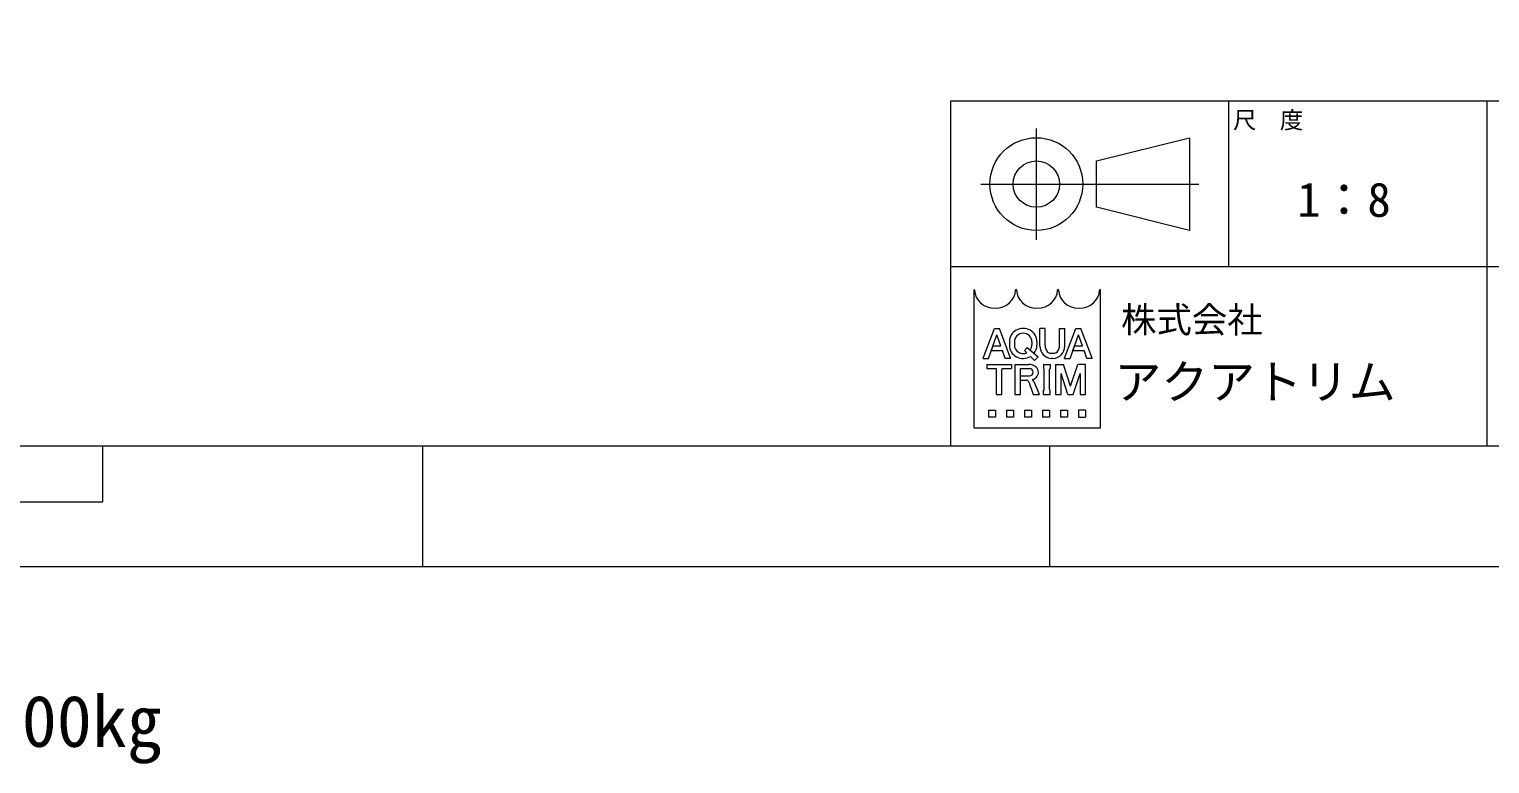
# Model space of a CAD drawing. Units: millimetres at full size. Extents: x -24503 to 24503, y -7436 to 7436.
# Drawn here: x -10047 to -8800, y 275 to 903 of the extents above; entities that cross this region are included whole.
import ezdxf
from ezdxf.enums import TextEntityAlignment as Align

# ---------------------------------------------------------------- set-up
doc = ezdxf.new("R2010")
doc.units = ezdxf.units.MM
doc.header["$LTSCALE"] = 4.8
for name, color, linetype, lineweight in [('0-0_90_FRAME', 2, 'Continuous', 9), ('0-1_91_BLANK', 6, 'Continuous', 9), ('0-4_0', 2, 'Continuous', 9)]:
    doc.layers.add(name, color=color, linetype=linetype, lineweight=lineweight)
doc.styles.add('ＭＳ ゴシック', font='')
doc.styles.add('ＭＳ Ｐゴシック', font='')
doc.styles.get('ＭＳ ゴシック').set_extended_font_data('MS Gothic')
doc.styles.get('ＭＳ Ｐゴシック').set_extended_font_data('MS PGothic')

msp = doc.modelspace()

# ---------------------------------------------------------------- linework, layer by layer
at = {"layer": '0-0_90_FRAME', "color": 134}
for p, q in [((-9022.765, 699.713), (-9022.765, 841.142)), ((-8802.137, 546.97), (-8802.137, 841.142)), ((-9187.105, 722.907), (-9187.105, 817.947)), ((-9234.625, 770.427), (-9048.505, 770.427)), ((-8611.508, 699.713), (-9260.365, 699.713))]:
    msp.add_line(p, q, dxfattribs=at)
at = {"layer": '0-0_90_FRAME'}
for p, q in [((-9228.008, 621.518), (-9220.823, 641.695)), ((-9222.947, 647.134), (-9218.699, 647.134)), ((-9217.43, 632.165), (-9220.823, 641.695)), ((-9209.04, 621.641), (-9218.699, 647.134)), ((-9184.198, 631.862), (-9184.198, 647.134)), ((-9179.587, 647.134), (-9184.198, 647.134)), ((-9179.587, 632.789), (-9179.587, 647.134)), ((-9162.68, 631.862), (-9162.68, 647.134)), ((-9158.341, 621.518), (-9151.156, 641.695)), ((-9153.28, 647.134), (-9149.033, 647.134)), ((-9147.763, 632.165), (-9151.156, 641.695)), ((-9139.373, 621.641), (-9149.033, 647.134)), ((-9225.501, 628.271), (-9224.114, 632.165)), ((-9225.501, 628.271), (-9216.043, 628.271)), ((-9224.114, 632.165), (-9217.43, 632.165)), ((-9210.132, 635.863), (-9210.132, 632.789)), ((-9205.863, 635.561), (-9205.863, 633.102)), ((-9197.356, 628.309), (-9195.087, 630.719)), ((-9197.356, 628.309), (-9195.264, 626.273)), ((-9195.087, 630.719), (-9185.598, 622.9)), ((-9192.352, 628.586), (-9189.05, 625.866)), ((-9190.836, 635.561), (-9190.836, 633.102)), ((-9186.566, 635.863), (-9186.566, 632.789)), ((-9155.834, 628.271), (-9154.447, 632.165)), ((-9155.834, 628.271), (-9146.377, 628.271)), ((-9154.447, 632.165), (-9147.763, 632.165)), ((-9232.606, 621.518), (-9232.606, 621.641)), ((-9232.606, 621.518), (-9228.008, 621.518)), ((-9229.283, 616.395), (-9208.278, 616.395)), ((-9229.283, 616.395), (-9229.283, 612.808)), ((-9229.283, 612.808), (-9221.598, 612.808)), ((-9221.086, 590.779), (-9221.086, 612.296)), ((-9216.475, 590.779), (-9216.475, 612.296)), ((-9215.963, 612.808), (-9208.278, 612.808)), ((-9209.04, 621.518), (-9209.04, 621.641)), ((-9208.278, 616.395), (-9208.278, 612.808)), ((-9205.358, 616.395), (-9205.358, 590.779)), ((-9205.358, 616.395), (-9193.574, 616.395)), ((-9200.747, 612.808), (-9192.96, 612.808)), ((-9192.125, 623.218), (-9188.563, 619.752)), ((-9188.563, 619.752), (-9185.598, 622.9)), ((-9180.907, 616.395), (-9175.272, 616.395)), ((-9180.907, 616.395), (-9180.907, 612.808)), ((-9180.395, 594.877), (-9180.395, 612.296)), ((-9175.784, 594.877), (-9175.784, 612.296)), ((-9175.272, 616.395), (-9175.272, 612.808)), ((-9172.67, 621.518), (-9174.207, 621.518)), ((-9170.656, 616.395), (-9163.965, 616.395)), ((-9157.848, 597.79), (-9163.965, 616.395)), ((-9162.94, 621.518), (-9162.94, 621.641)), ((-9162.94, 621.518), (-9158.341, 621.518)), ((-9157.848, 597.79), (-9151.731, 616.395)), ((-9145.036, 616.395), (-9151.731, 616.395)), ((-9139.373, 621.518), (-9139.373, 621.641)), ((-9200.593, 602.918), (-9200.593, 606.504)), ((-9200.593, 606.504), (-9192.96, 606.504)), ((-9200.593, 602.918), (-9195.562, 602.918)), ((-9193.661, 601.634), (-9189.762, 590.779)), ((-9189.207, 601.794), (-9184.792, 590.984)), ((-9160.153, 590.779), (-9166.049, 608.71)), ((-9155.542, 590.779), (-9149.646, 608.71)), ((-9221.086, 590.779), (-9216.475, 590.779)), ((-9189.762, 590.779), (-9184.792, 590.779)), ((-9184.792, 590.984), (-9184.792, 590.779)), ((-9180.907, 590.779), (-9180.907, 594.365)), ((-9160.153, 590.779), (-9155.542, 590.779)), ((-9228, 577.363), (-9228, 571.215)), ((-9212.63, 577.363), (-9212.63, 571.215)), ((-9197.261, 577.363), (-9197.261, 571.215)), ((-9181.891, 577.363), (-9181.891, 571.215)), ((-9166.522, 577.363), (-9166.522, 571.215)), ((-9145.004, 577.363), (-9145.004, 571.215)), ((-9711.003, 443.738), (-9711.003, 546.97)), ((-9175.536, 443.738), (-9175.536, 546.97))]:
    msp.add_line(p, q, dxfattribs=at)
at = {"layer": '0-0_90_FRAME', "color": 6}
for p, q in [((-9984.28, 499.111), (-9984.28, 546.97)), ((-11579.595, 499.111), (-9984.28, 499.111))]:
    msp.add_line(p, q, dxfattribs=at)
msp.add_lwpolyline([(-13887.51, 546.97), (-7676.365, 546.97), (-7676.365, 4987.401), (-13887.51, 4987.401)], close=True, dxfattribs=at)
at = {"layer": '0-0_90_FRAME', "color": 134}
for points in [[(-9260.365, 546.97), (-7676.365, 546.97), (-7676.365, 841.142), (-9260.365, 841.142)], [(-9135.625, 790.227), (-9056.425, 810.027), (-9056.425, 730.827), (-9135.625, 750.627)]]:
    msp.add_lwpolyline(points, close=True, dxfattribs=at)
at = {"layer": '0-0_90_FRAME'}
for points in [[(-9132.709, 680.339), (-9132.709, 561.994), (-9240.295, 561.994), (-9240.295, 680.339)], [(-9232.606, 621.518), (-9232.606, 621.641), (-9222.947, 647.134)], [(-9167.291, 632.789), (-9167.291, 647.134), (-9162.68, 647.134)], [(-9162.94, 621.518), (-9162.94, 621.641), (-9153.28, 647.134)], [(-9209.04, 621.518), (-9213.638, 621.518), (-9216.043, 628.271)], [(-9139.373, 621.518), (-9143.972, 621.518), (-9146.377, 628.271)], [(-9205.358, 590.779), (-9200.747, 590.779), (-9200.747, 612.808)], [(-9170.656, 616.395), (-9170.656, 590.779), (-9166.045, 590.779), (-9166.049, 608.71)], [(-9149.646, 608.71), (-9149.646, 590.779), (-9145.036, 590.779), (-9145.036, 616.395)], [(-9180.907, 590.779), (-9175.272, 590.779), (-9175.272, 594.365)], [(-9228, 577.363), (-9221.852, 577.363), (-9221.852, 571.215), (-9228, 571.215)], [(-9212.63, 577.363), (-9206.483, 577.363), (-9206.483, 571.215), (-9212.63, 571.215)], [(-9197.261, 577.363), (-9191.113, 577.363), (-9191.113, 571.215), (-9197.261, 571.215)], [(-9181.891, 577.363), (-9175.743, 577.363), (-9175.743, 571.215), (-9181.891, 571.215)], [(-9166.522, 577.363), (-9160.374, 577.363), (-9160.374, 571.215), (-9166.522, 571.215)], [(-9145.004, 577.363), (-9151.152, 577.363), (-9151.152, 571.215), (-9145.004, 571.215)]]:
    msp.add_lwpolyline(points, dxfattribs=at)
at = {"layer": '0-0_90_FRAME', "color": 134}
for radius in [39.6, 19.8]:
    msp.add_circle((-9187.105, 770.427), radius, dxfattribs=at)
at = {"layer": '0-0_90_FRAME'}
for centre, radius, start, end in [((-9240.295, 679.827), 0.512, 0, 90), ((-9204.433, 679.827), 0.512, 0, 180), ((-9204.433, 679.827), 0.512, 0, 90), ((-9168.571, 679.827), 0.512, 0, 180), ((-9132.709, 679.827), 0.512, 90, 180), ((-9173.367, 632.325), 10.84, 182.45003, 265.55526), ((-9170.441, 632.67), 9.147, 179.25279, 218.96457), ((-9173.439, 634.388), 8.528, 241.15773, 298.84227), ((-9173.51, 632.325), 10.84, 274.44474, 357.54997), ((-9176.437, 632.67), 9.147, 321.03543, 0.74721), ((-9221.598, 612.296), 0.512, 0, 90), ((-9215.963, 612.296), 0.512, 90, 180), ((-9193.07, 609.656), 3.154, 271.99706, 88.00294), ((-9180.907, 612.296), 0.512, 0, 90), ((-9175.272, 612.296), 0.512, 90, 180), ((-9195.562, 600.868), 2.049, 21.9283, 90), ((-9192.306, 600.524), 3.35, 22.27295, 58.55311), ((-9180.907, 594.877), 0.512, 270, 0), ((-9175.272, 594.877), 0.512, 180, 270)]:
    msp.add_arc(centre, radius, start, end, dxfattribs=at)
for centre, major_axis, ratio, start_param, end_param in [((-9222.364, 679.827), (-17.419, 0), 0.882353, 6.28318531, 9.42477796), ((-9186.502, 679.827), (-17.419, 0), 0.882353, 6.28318531, 9.42477796), ((-9150.64, 679.827), (-17.419, 0), 0.882353, 6.28318531, 9.42477796), ((-9198.349, 635.863), (-11.783, 0), 0.956522, 3.14159265, 6.28318531), ((-9198.349, 635.561), (7.514, 0), 0.994718, 6.28318531, 9.42477796), ((-9198.349, 632.789), (-11.783, 0), 0.956522, 6.28318531, 8.41045586), ((-9198.349, 633.09), (7.514, 0), 0.995036, 3.14159265, 5.13549259), ((-9198.349, 633.09), (7.514, 0), 0.995036, 5.63666712, 6.28318531), ((-9198.349, 632.789), (-11.783, 0), 0.956522, 2.48020459, 3.14159265), ((-9193.574, 609.656), (-8.27, 0), 0.81482, 1.94406945, 4.71238898)]:
    msp.add_ellipse(centre, major_axis=major_axis, ratio=ratio, start_param=start_param, end_param=end_param, dxfattribs=at)
at = {"layer": '0-1_91_BLANK'}
msp.add_lwpolyline([(-14198.277, 443.738), (-7572.67, 443.738), (-7572.67, 5107.097), (-14198.277, 5107.097)], close=True, dxfattribs=at)

# ---------------------------------------------------------------- texts
at = {"layer": '0-0_90_FRAME', "color": 134}
for s, height, style, p in [('尺\u3000度', 14.66, 'ＭＳ Ｐゴシック', (-9019.177, 813.428)), ('1：8', 29.33, 'ＭＳ ゴシック', (-8964.431, 733.659))]:
    msp.add_text(s, height=height, dxfattribs=dict(at, style=style)).set_placement(p, align=Align.BOTTOM_LEFT)
at = {"layer": '0-0_90_FRAME', "style": 'ＭＳ ゴシック'}
for s, height, p in [('株式会社', 22.17, (-9114.833, 636.842)), ('アクアトリム', 29.33, (-9120.403, 578.099))]:
    msp.add_text(s, height=height, dxfattribs=at).set_placement(p, align=Align.BOTTOM_LEFT)
at = {"layer": '0-4_0', "color": 4, "style": 'ＭＳ ゴシック'}
msp.add_text('50+52.4+17.9+46.8+30=197.1kg+α=200kg', height=43.99, dxfattribs=at).set_placement((-11018.455, 276.516), align=Align.BOTTOM_LEFT)

doc.saveas('drawing.dxf')
